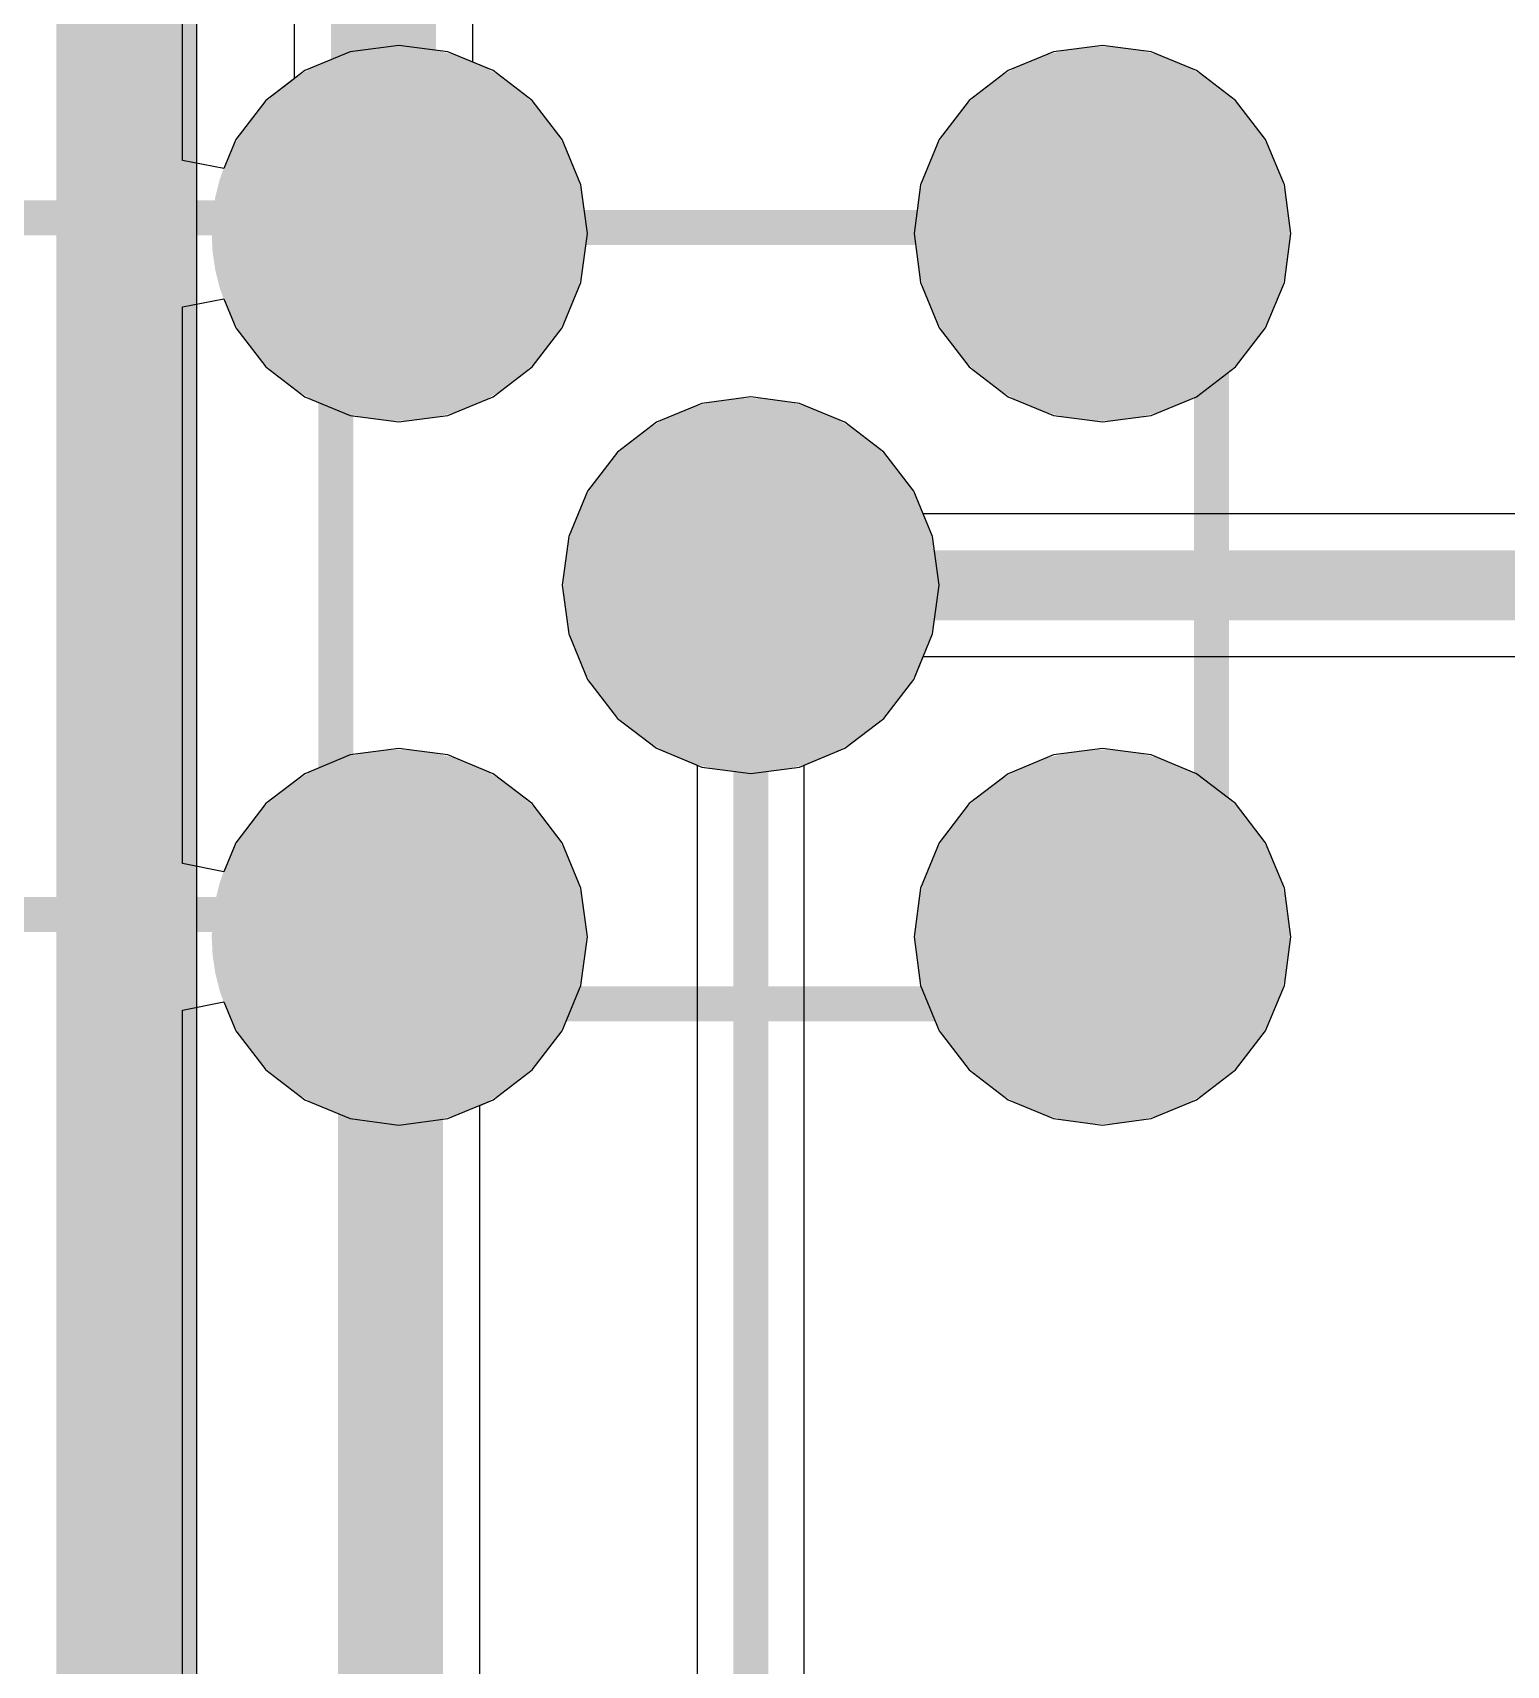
# Model space of a CAD drawing. Header units: millimetres. Extents: x 6.83 to 16.18, y 4.59 to 12.3.
# Drawn here: x 7.0819 to 7.5026, y 8.9906 to 9.4568 of the extents above; entities that cross this region are included whole.
import ezdxf

# ---------------------------------------------------------------- set-up
doc = ezdxf.new("R2010")
doc.units = ezdxf.units.MM
doc.header["$MEASUREMENT"] = 0
for name, color, linetype in [('BottomLayer', 5, 'Continuous'), ('BottomSolder', 6, 'Continuous'), ('InternalPlane1', 76, 'Continuous'), ('InternalPlane2', 16, 'Continuous'), ('KeepOutLayer', 6, 'Continuous'), ('Mechanical1', 6, 'Continuous'), ('MultiLayer', 9, 'Continuous'), ('PadHoleLayer', 156, 'Continuous'), ('TopLayer', 1, 'Continuous'), ('TopOverlay', 2, 'Continuous'), ('TopSolder', 216, 'Continuous')]:
    doc.layers.add(name, color=color, linetype=linetype)

# ---------------------------------------------------------------- blocks, each defined once
blk = doc.blocks.new('SMA_94')
at = {"layer": 'BottomLayer', "const_width": 0.04331}
for points in [[(-0.02165, 0, 1), (0.02165, 0, 1)], [(0.17913, 0, 1), (0.22244, 0, 1)], [(0.07874, -0.10039, 1), (0.12205, -0.10039, 1)], [(-0.02165, -0.20079, 1), (0.02165, -0.20079, 1)], [(0.17913, -0.20079, 1), (0.22244, -0.20079, 1)]]:
    blk.add_lwpolyline(points, format="xyb", close=True, dxfattribs=at)
at = {"layer": 'BottomSolder', "const_width": 0.04731}
for points in [[(-0.02365, 0, 1), (0.02365, 0, 1)], [(0.17713, 0, 1), (0.22444, 0, 1)], [(0.07674, -0.10039, 1), (0.12405, -0.10039, 1)], [(-0.02365, -0.20079, 1), (0.02365, -0.20079, 1)], [(0.17713, -0.20079, 1), (0.22444, -0.20079, 1)]]:
    blk.add_lwpolyline(points, format="xyb", close=True, dxfattribs=at)
at = {"layer": 'InternalPlane1', "const_width": 0.05346}
for points in [[(-0.02673, 0, 1), (0.02673, 0, 1)], [(0.17406, 0, 1), (0.22752, 0, 1)], [(0.07366, -0.10039, 1), (0.12713, -0.10039, 1)], [(-0.02673, -0.20079, 1), (0.02673, -0.20079, 1)], [(0.17406, -0.20079, 1), (0.22752, -0.20079, 1)]]:
    blk.add_lwpolyline(points, format="xyb", close=True, dxfattribs=at)
at = {"layer": 'InternalPlane2', "const_width": 0.05346}
for points in [[(-0.02673, 0, 1), (0.02673, 0, 1)], [(0.17406, 0, 1), (0.22752, 0, 1)], [(0.07366, -0.10039, 1), (0.12713, -0.10039, 1)], [(-0.02673, -0.20079, 1), (0.02673, -0.20079, 1)], [(0.17406, -0.20079, 1), (0.22752, -0.20079, 1)]]:
    blk.add_lwpolyline(points, format="xyb", close=True, dxfattribs=at)
at = {"layer": 'MultiLayer', "const_width": 0.04331}
for points in [[(-0.02165, 0, 1), (0.02165, 0, 1)], [(0.17913, 0, 1), (0.22244, 0, 1)], [(0.07874, -0.10039, 1), (0.12205, -0.10039, 1)], [(-0.02165, -0.20079, 1), (0.02165, -0.20079, 1)], [(0.17913, -0.20079, 1), (0.22244, -0.20079, 1)]]:
    blk.add_lwpolyline(points, format="xyb", close=True, dxfattribs=at)
at = {"layer": 'PadHoleLayer', "const_width": 0.03346}
for points in [[(-0.01673, 0, 1), (0.01673, 0, 1)], [(0.18406, 0, 1), (0.21752, 0, 1)], [(0.08366, -0.10039, 1), (0.11713, -0.10039, 1)], [(-0.01673, -0.20079, 1), (0.01673, -0.20079, 1)], [(0.18406, -0.20079, 1), (0.21752, -0.20079, 1)]]:
    blk.add_lwpolyline(points, format="xyb", close=True, dxfattribs=at)
at = {"layer": 'TopLayer', "const_width": 0.04331}
for points in [[(-0.02165, 0, 1), (0.02165, 0, 1)], [(0.17913, 0, 1), (0.22244, 0, 1)], [(0.07874, -0.10039, 1), (0.12205, -0.10039, 1)], [(-0.02165, -0.20079, 1), (0.02165, -0.20079, 1)], [(0.17913, -0.20079, 1), (0.22244, -0.20079, 1)]]:
    blk.add_lwpolyline(points, format="xyb", close=True, dxfattribs=at)
at = {"layer": 'TopSolder', "const_width": 0.04731}
for points in [[(-0.02365, 0, 1), (0.02365, 0, 1)], [(0.17713, 0, 1), (0.22444, 0, 1)], [(0.07674, -0.10039, 1), (0.12405, -0.10039, 1)], [(-0.02365, -0.20079, 1), (0.02365, -0.20079, 1)], [(0.17713, -0.20079, 1), (0.22444, -0.20079, 1)]]:
    blk.add_lwpolyline(points, format="xyb", close=True, dxfattribs=at)

msp = doc.modelspace()

# ---------------------------------------------------------------- linework, layer by layer
at = {"layer": 'BottomLayer'}
for p, q in [((7.12465, 9.42031), (7.12465, 10.36525)), ((7.17255, 9.45132), (7.15958, 9.44595)), ((7.18647, 9.45316), (7.17255, 9.45132)), ((7.20038, 9.45132), (7.18647, 9.45316)), ((7.21335, 9.44595), (7.20038, 9.45132)), ((7.37334, 9.45132), (7.36037, 9.44595)), ((7.38726, 9.45316), (7.37334, 9.45132)), ((7.40117, 9.45132), (7.38726, 9.45316)), ((7.41414, 9.44595), (7.40117, 9.45132)), ((7.15958, 9.44595), (7.14845, 9.43741)), ((7.22449, 9.43741), (7.21335, 9.44595)), ((7.36037, 9.44595), (7.34924, 9.43741)), ((7.42527, 9.43741), (7.41414, 9.44595)), ((7.14845, 9.43741), (7.1399, 9.42627)), ((7.23303, 9.42627), (7.22449, 9.43741)), ((7.34924, 9.43741), (7.34069, 9.42627)), ((7.43382, 9.42627), (7.42527, 9.43741)), ((7.1399, 9.42627), (7.13646, 9.41796)), ((7.2384, 9.4133), (7.23303, 9.42627)), ((7.34069, 9.42627), (7.33532, 9.4133)), ((7.43919, 9.4133), (7.43382, 9.42627)), ((7.13646, 9.41796), (7.12465, 9.42031)), ((7.24024, 9.39939), (7.2384, 9.4133)), ((7.33532, 9.4133), (7.33349, 9.39939)), ((7.44102, 9.39939), (7.43919, 9.4133)), ((7.2384, 9.38547), (7.24024, 9.39939)), ((7.33349, 9.39939), (7.33532, 9.38547)), ((7.43919, 9.38547), (7.44102, 9.39939)), ((7.23303, 9.3725), (7.2384, 9.38547)), ((7.33532, 9.38547), (7.34069, 9.3725)), ((7.43382, 9.3725), (7.43919, 9.38547)), ((7.12465, 9.37846), (7.13646, 9.38081)), ((7.13646, 9.38081), (7.1399, 9.3725)), ((7.12465, 9.21952), (7.12465, 9.37846)), ((7.1399, 9.3725), (7.14845, 9.36137)), ((7.22449, 9.36137), (7.23303, 9.3725)), ((7.34069, 9.3725), (7.34924, 9.36137)), ((7.42527, 9.36137), (7.43382, 9.3725)), ((7.14845, 9.36137), (7.15958, 9.35282)), ((7.21335, 9.35282), (7.22449, 9.36137)), ((7.34924, 9.36137), (7.36037, 9.35282)), ((7.41414, 9.35282), (7.42527, 9.36137)), ((7.15958, 9.35282), (7.17255, 9.34745)), ((7.20038, 9.34745), (7.21335, 9.35282)), ((7.28686, 9.35276), (7.27295, 9.35093)), ((7.30078, 9.35093), (7.28686, 9.35276)), ((7.36037, 9.35282), (7.37334, 9.34745)), ((7.40117, 9.34745), (7.41414, 9.35282)), ((7.27295, 9.35093), (7.25998, 9.34556)), ((7.31375, 9.34556), (7.30078, 9.35093)), ((7.17255, 9.34745), (7.18647, 9.34562)), ((7.18647, 9.34562), (7.20038, 9.34745)), ((7.25998, 9.34556), (7.24884, 9.33701)), ((7.32488, 9.33701), (7.31375, 9.34556)), ((7.37334, 9.34745), (7.38726, 9.34562)), ((7.38726, 9.34562), (7.40117, 9.34745)), ((7.24884, 9.33701), (7.2403, 9.32588)), ((7.33343, 9.32588), (7.32488, 9.33701)), ((7.2403, 9.32588), (7.23493, 9.31291)), ((7.3388, 9.31291), (7.33343, 9.32588)), ((7.23493, 9.31291), (7.23309, 9.29899)), ((7.34063, 9.29899), (7.3388, 9.31291)), ((7.23309, 9.29899), (7.23493, 9.28508)), ((7.3388, 9.28508), (7.34063, 9.29899)), ((7.23493, 9.28508), (7.2403, 9.27211)), ((7.33343, 9.27211), (7.3388, 9.28508)), ((7.2403, 9.27211), (7.24884, 9.26098)), ((7.32488, 9.26098), (7.33343, 9.27211)), ((7.24884, 9.26098), (7.25998, 9.25243)), ((7.31375, 9.25243), (7.32488, 9.26098)), ((7.17255, 9.25054), (7.15958, 9.24516)), ((7.18647, 9.25237), (7.17255, 9.25054)), ((7.20038, 9.25054), (7.18647, 9.25237)), ((7.21335, 9.24516), (7.20038, 9.25054)), ((7.25998, 9.25243), (7.27295, 9.24706)), ((7.30078, 9.24706), (7.31375, 9.25243)), ((7.37334, 9.25054), (7.36037, 9.24516)), ((7.38726, 9.25237), (7.37334, 9.25054)), ((7.40117, 9.25054), (7.38726, 9.25237)), ((7.41414, 9.24516), (7.40117, 9.25054)), ((7.27295, 9.24706), (7.28686, 9.24523)), ((7.28686, 9.24523), (7.30078, 9.24706)), ((7.15958, 9.24516), (7.14845, 9.23662)), ((7.22449, 9.23662), (7.21335, 9.24516)), ((7.36037, 9.24516), (7.34924, 9.23662)), ((7.42527, 9.23662), (7.41414, 9.24516)), ((7.14845, 9.23662), (7.1399, 9.22548)), ((7.23303, 9.22548), (7.22449, 9.23662)), ((7.34924, 9.23662), (7.34069, 9.22548)), ((7.43382, 9.22548), (7.42527, 9.23662)), ((7.1399, 9.22548), (7.13646, 9.21717)), ((7.2384, 9.21252), (7.23303, 9.22548)), ((7.34069, 9.22548), (7.33532, 9.21252)), ((7.43919, 9.21252), (7.43382, 9.22548)), ((7.13646, 9.21717), (7.12465, 9.21952)), ((7.24024, 9.1986), (7.2384, 9.21252)), ((7.33532, 9.21252), (7.33349, 9.1986)), ((7.44102, 9.1986), (7.43919, 9.21252)), ((7.2384, 9.18468), (7.24024, 9.1986)), ((7.33349, 9.1986), (7.33532, 9.18468)), ((7.43919, 9.18468), (7.44102, 9.1986)), ((7.23303, 9.17172), (7.2384, 9.18468)), ((7.33532, 9.18468), (7.34069, 9.17172)), ((7.43382, 9.17172), (7.43919, 9.18468)), ((7.12465, 9.17768), (7.13646, 9.18003)), ((7.12465, 8.24985), (7.12465, 9.17768)), ((7.13646, 9.18003), (7.1399, 9.17172)), ((7.1399, 9.17172), (7.14845, 9.16058)), ((7.22449, 9.16058), (7.23303, 9.17172)), ((7.34069, 9.17172), (7.34924, 9.16058)), ((7.42527, 9.16058), (7.43382, 9.17172)), ((7.14845, 9.16058), (7.15958, 9.15204)), ((7.21335, 9.15204), (7.22449, 9.16058)), ((7.34924, 9.16058), (7.36037, 9.15204)), ((7.41414, 9.15204), (7.42527, 9.16058)), ((7.15958, 9.15204), (7.17255, 9.14667)), ((7.20038, 9.14667), (7.21335, 9.15204)), ((7.36037, 9.15204), (7.37334, 9.14667)), ((7.40117, 9.14667), (7.41414, 9.15204)), ((7.17255, 9.14667), (7.18647, 9.14483)), ((7.18647, 9.14483), (7.20038, 9.14667)), ((7.37334, 9.14667), (7.38726, 9.14483)), ((7.38726, 9.14483), (7.40117, 9.14667))]:
    msp.add_line(p, q, dxfattribs=at)
at = {"layer": 'InternalPlane1'}
msp.add_line((7.12874, 4.86108), (7.12874, 12.25789), dxfattribs=at)
at = {"layer": 'InternalPlane1', "const_width": 0.04}
msp.add_lwpolyline([(7.10864, 4.84098), (7.10864, 12.27799)], dxfattribs=at)
at = {"layer": 'InternalPlane2'}
msp.add_line((7.12874, 4.86108), (7.12874, 12.25789), dxfattribs=at)
at = {"layer": 'InternalPlane2', "const_width": 0.04}
msp.add_lwpolyline([(7.10864, 4.84098), (7.10864, 12.27799)], dxfattribs=at)
at = {"layer": 'KeepOutLayer', "const_width": 0.01}
msp.add_lwpolyline([(7.10936, 4.84067), (7.10936, 12.27767)], dxfattribs=at)
at = {"layer": 'Mechanical1', "const_width": 0.01}
msp.add_lwpolyline([(7.10936, 4.84067), (7.10936, 12.27767)], dxfattribs=at)
at = {"layer": 'TopLayer'}
for p, q in [((7.12465, 9.42031), (7.12465, 10.36525)), ((7.15656, 9.51665), (7.15656, 9.44363)), ((7.20754, 9.44836), (7.20754, 9.50609)), ((7.37334, 9.45132), (7.36037, 9.44595)), ((7.38726, 9.45316), (7.37334, 9.45132)), ((7.40117, 9.45132), (7.38726, 9.45316)), ((7.41414, 9.44595), (7.40117, 9.45132)), ((7.21335, 9.44595), (7.20754, 9.44836)), ((7.22449, 9.43741), (7.21335, 9.44595)), ((7.36037, 9.44595), (7.34924, 9.43741)), ((7.42527, 9.43741), (7.41414, 9.44595)), ((7.15656, 9.44363), (7.14845, 9.43741)), ((7.14845, 9.43741), (7.1399, 9.42627)), ((7.23303, 9.42627), (7.22449, 9.43741)), ((7.34924, 9.43741), (7.34069, 9.42627)), ((7.43382, 9.42627), (7.42527, 9.43741)), ((7.1399, 9.42627), (7.13646, 9.41796)), ((7.2384, 9.4133), (7.23303, 9.42627)), ((7.34069, 9.42627), (7.33532, 9.4133)), ((7.43919, 9.4133), (7.43382, 9.42627)), ((7.13646, 9.41796), (7.12465, 9.42031)), ((7.24024, 9.39939), (7.2384, 9.4133)), ((7.33532, 9.4133), (7.33349, 9.39939)), ((7.44102, 9.39939), (7.43919, 9.4133)), ((7.2384, 9.38547), (7.24024, 9.39939)), ((7.33349, 9.39939), (7.33532, 9.38547)), ((7.43919, 9.38547), (7.44102, 9.39939)), ((7.23303, 9.3725), (7.2384, 9.38547)), ((7.33532, 9.38547), (7.34069, 9.3725)), ((7.43382, 9.3725), (7.43919, 9.38547)), ((7.12465, 9.37846), (7.13646, 9.38081)), ((7.13646, 9.38081), (7.1399, 9.3725)), ((7.12465, 9.21952), (7.12465, 9.37846)), ((7.1399, 9.3725), (7.14845, 9.36137)), ((7.22449, 9.36137), (7.23303, 9.3725)), ((7.34069, 9.3725), (7.34924, 9.36137)), ((7.42527, 9.36137), (7.43382, 9.3725)), ((7.14845, 9.36137), (7.15958, 9.35282)), ((7.21335, 9.35282), (7.22449, 9.36137)), ((7.34924, 9.36137), (7.36037, 9.35282)), ((7.41414, 9.35282), (7.42527, 9.36137)), ((7.15958, 9.35282), (7.17255, 9.34745)), ((7.20038, 9.34745), (7.21335, 9.35282)), ((7.28686, 9.35276), (7.27295, 9.35093)), ((7.30078, 9.35093), (7.28686, 9.35276)), ((7.36037, 9.35282), (7.37334, 9.34745)), ((7.40117, 9.34745), (7.41414, 9.35282)), ((7.27295, 9.35093), (7.25998, 9.34556)), ((7.31375, 9.34556), (7.30078, 9.35093)), ((7.17255, 9.34745), (7.18647, 9.34562)), ((7.18647, 9.34562), (7.20038, 9.34745)), ((7.25998, 9.34556), (7.24884, 9.33701)), ((7.32488, 9.33701), (7.31375, 9.34556)), ((7.37334, 9.34745), (7.38726, 9.34562)), ((7.38726, 9.34562), (7.40117, 9.34745)), ((7.24884, 9.33701), (7.2403, 9.32588)), ((7.33343, 9.32588), (7.32488, 9.33701)), ((7.2403, 9.32588), (7.23493, 9.31291)), ((7.33611, 9.31939), (7.33343, 9.32588)), ((7.52163, 9.31939), (7.33611, 9.31939)), ((7.23493, 9.31291), (7.23309, 9.29899)), ((7.23309, 9.29899), (7.23493, 9.28508)), ((7.23493, 9.28508), (7.2403, 9.27211)), ((7.33343, 9.27211), (7.33611, 9.2786)), ((7.33611, 9.2786), (7.53007, 9.2786)), ((7.2403, 9.27211), (7.24884, 9.26098)), ((7.32488, 9.26098), (7.33343, 9.27211)), ((7.24884, 9.26098), (7.25998, 9.25243)), ((7.31375, 9.25243), (7.32488, 9.26098)), ((7.17255, 9.25054), (7.15958, 9.24516)), ((7.18647, 9.25237), (7.17255, 9.25054)), ((7.20038, 9.25054), (7.18647, 9.25237)), ((7.21335, 9.24516), (7.20038, 9.25054)), ((7.25998, 9.25243), (7.27157, 9.24763)), ((7.30216, 9.24763), (7.31375, 9.25243)), ((7.37334, 9.25054), (7.36037, 9.24516)), ((7.38726, 9.25237), (7.37334, 9.25054)), ((7.40117, 9.25054), (7.38726, 9.25237)), ((7.41414, 9.24516), (7.40117, 9.25054)), ((7.27157, 9.24763), (7.27157, 8.80154)), ((7.30216, 8.80154), (7.30216, 9.24763)), ((7.15958, 9.24516), (7.14845, 9.23662)), ((7.22449, 9.23662), (7.21335, 9.24516)), ((7.36037, 9.24516), (7.34924, 9.23662)), ((7.42527, 9.23662), (7.41414, 9.24516)), ((7.14845, 9.23662), (7.1399, 9.22548)), ((7.23303, 9.22548), (7.22449, 9.23662)), ((7.34924, 9.23662), (7.34069, 9.22548)), ((7.43382, 9.22548), (7.42527, 9.23662)), ((7.1399, 9.22548), (7.13646, 9.21717)), ((7.2384, 9.21252), (7.23303, 9.22548)), ((7.34069, 9.22548), (7.33532, 9.21252)), ((7.43919, 9.21252), (7.43382, 9.22548)), ((7.13646, 9.21717), (7.12465, 9.21952)), ((7.24024, 9.1986), (7.2384, 9.21252)), ((7.33532, 9.21252), (7.33349, 9.1986)), ((7.44102, 9.1986), (7.43919, 9.21252)), ((7.2384, 9.18468), (7.24024, 9.1986)), ((7.33349, 9.1986), (7.33532, 9.18468)), ((7.43919, 9.18468), (7.44102, 9.1986)), ((7.23303, 9.17172), (7.2384, 9.18468)), ((7.33532, 9.18468), (7.34069, 9.17172)), ((7.43382, 9.17172), (7.43919, 9.18468)), ((7.22449, 9.16058), (7.23303, 9.17172)), ((7.34069, 9.17172), (7.34924, 9.16058)), ((7.42527, 9.16058), (7.43382, 9.17172)), ((7.21335, 9.15204), (7.22449, 9.16058)), ((7.34924, 9.16058), (7.36037, 9.15204)), ((7.41414, 9.15204), (7.42527, 9.16058)), ((7.20952, 9.15045), (7.21335, 9.15204)), ((7.20952, 8.26777), (7.20952, 9.15045)), ((7.36037, 9.15204), (7.37334, 9.14667)), ((7.40117, 9.14667), (7.41414, 9.15204)), ((7.37334, 9.14667), (7.38726, 9.14483)), ((7.38726, 9.14483), (7.40117, 9.14667))]:
    msp.add_line(p, q, dxfattribs=at)
for points, const_width in [([(7.18205, 9.39491), (7.18205, 9.51665)], 0.03), ([(7.28686, 9.29899), (7.53007, 9.29899)], 0.02), ([(7.28686, 8.77852), (7.28686, 9.29899)], 0.01), ([(7.17703, 9.20976), (7.18403, 9.20276)], 0.03), ([(7.18403, 8.22098), (7.18403, 9.20276)], 0.03)]:
    msp.add_lwpolyline(points, dxfattribs=dict(at, const_width=const_width))
for points, const_width in [([(7.17455, 9.39491, 1), (7.18955, 9.39491, 1)], 0.015), ([(7.28186, 9.29899, 1), (7.29186, 9.29899, 1)], 0.01), ([(7.28436, 9.29899, 1), (7.28936, 9.29899, 1)], 0.005), ([(7.16953, 9.20976, 1), (7.18453, 9.20976, 1)], 0.015), ([(7.17653, 9.20276, 1), (7.19153, 9.20276, 1)], 0.015), ([(7.17653, 9.20276, 1), (7.19153, 9.20276, 1)], 0.015)]:
    msp.add_lwpolyline(points, format="xyb", close=True, dxfattribs=dict(at, const_width=const_width))
at = {"layer": 'TopOverlay', "const_width": 0.01}
for points in [[(7.16841, 9.39445, -0.414214), (7.20341, 9.42945)], [(7.20341, 9.17945, -0.414214), (7.16841, 9.21445)], [(7.41841, 9.21445, -0.414214), (7.38341, 9.17945)], [(7.16949, 9.20619, -0.007708), (7.16954, 9.20569)], [(7.16954, 9.20559, -0.025888), (7.16949, 9.20581)], [(7.16954, 9.20569, -0.835008), (7.16954, 9.20559)]]:
    msp.add_lwpolyline(points, format="xyb", dxfattribs=at)
at = {"layer": 'TopOverlay'}
for points, const_width in [([(7.20091, 9.42945, 1), (7.20591, 9.42945, 1)], 0.005), ([(7.18289, 9.42445, 1), (7.18789, 9.42445, 1)], 0.005), ([(7.21091, 9.42445, 1), (7.21591, 9.42445, 1)], 0.005), ([(7.17091, 9.41247, 1), (7.17591, 9.41247, 1)], 0.005), ([(7.10686, 9.40395, 1), (7.11186, 9.40395, 1)], 0.005), ([(7.16691, 9.40395, 1), (7.17191, 9.40395, 1)], 0.005), ([(7.19163, 9.40115, 1), (7.19663, 9.40115, 1)], 0.005), ([(7.37163, 9.40115, 1), (7.37663, 9.40115, 1)], 0.005), ([(7.16591, 9.39445, 1), (7.17091, 9.39445, 1)], 0.005), ([(7.16591, 9.39445, 1), (7.17091, 9.39445, 1)], 0.005), ([(7.41591, 9.39445, 1), (7.42091, 9.39445, 1)], 0.005), ([(7.17091, 9.38445, 1), (7.17591, 9.38445, 1)], 0.005), ([(7.17091, 9.38445, 1), (7.17591, 9.38445, 1)], 0.005), ([(7.21091, 9.38445, 1), (7.21591, 9.38445, 1)], 0.005), ([(7.31841, 9.30445, 1), (7.26841, 9.30445, 1)], 0.01), ([(7.26591, 9.30445, 1), (7.27091, 9.30445, 1)], 0.005), ([(7.31591, 9.30445, 1), (7.32091, 9.30445, 1)], 0.005), ([(7.17091, 9.22445, 1), (7.17591, 9.22445, 1)], 0.005), ([(7.17091, 9.22445, 1), (7.17591, 9.22445, 1)], 0.005), ([(7.21091, 9.22445, 1), (7.21591, 9.22445, 1)], 0.005), ([(7.21091, 9.22445, 1), (7.21591, 9.22445, 1)], 0.005), ([(7.37091, 9.22445, 1), (7.37591, 9.22445, 1)], 0.005), ([(7.37091, 9.22445, 1), (7.37591, 9.22445, 1)], 0.005), ([(7.41091, 9.22445, 1), (7.41591, 9.22445, 1)], 0.005), ([(7.41091, 9.22445, 1), (7.41591, 9.22445, 1)], 0.005), ([(7.16591, 9.21445, 1), (7.17091, 9.21445, 1)], 0.005), ([(7.16591, 9.21445, 1), (7.17091, 9.21445, 1)], 0.005), ([(7.16591, 9.21445, 1), (7.17091, 9.21445, 1)], 0.005), ([(7.41591, 9.21445, 1), (7.42091, 9.21445, 1)], 0.005), ([(7.41591, 9.21445, 1), (7.42091, 9.21445, 1)], 0.005), ([(7.16636, 9.21108, 1), (7.17136, 9.21108, 1)], 0.005), ([(7.16636, 9.21108, 1), (7.17136, 9.21108, 1)], 0.005), ([(7.16656, 9.20954, 1), (7.17156, 9.20954, 1)], 0.005), ([(7.16656, 9.20954, 1), (7.17156, 9.20954, 1)], 0.005), ([(7.16674, 9.20817, 1), (7.17174, 9.20817, 1)], 0.005), ([(7.16674, 9.20817, 1), (7.17174, 9.20817, 1)], 0.005), ([(7.10686, 9.20495, 1), (7.11186, 9.20495, 1)], 0.005), ([(7.16689, 9.20704, 1), (7.17189, 9.20704, 1)], 0.005), ([(7.16689, 9.20704, 1), (7.17189, 9.20704, 1)], 0.005), ([(7.16691, 9.20619, 1), (7.17191, 9.20619, 1)], 0.005), ([(7.16691, 9.20495, 1), (7.17191, 9.20495, 1)], 0.005), ([(7.16699, 9.20619, 1), (7.17199, 9.20619, 1)], 0.005), ([(7.16699, 9.20619, 1), (7.17199, 9.20619, 1)], 0.005), ([(7.16699, 9.20581, 1), (7.17199, 9.20581, 1)], 0.005), ([(7.16699, 9.20581, 1), (7.17199, 9.20581, 1)], 0.005), ([(7.16704, 9.20569, 1), (7.17204, 9.20569, 1)], 0.005), ([(7.16704, 9.20569, 1), (7.17204, 9.20569, 1)], 0.005), ([(7.16704, 9.20559, 1), (7.17204, 9.20559, 1)], 0.005), ([(7.16704, 9.20559, 1), (7.17204, 9.20559, 1)], 0.005), ([(7.17091, 9.19642, 1), (7.17591, 9.19642, 1)], 0.005), ([(7.41091, 9.19642, 1), (7.41591, 9.19642, 1)], 0.005), ([(7.18289, 9.18445, 1), (7.18789, 9.18445, 1)], 0.005), ([(7.21091, 9.18445, 1), (7.21591, 9.18445, 1)], 0.005), ([(7.21091, 9.18445, 1), (7.21591, 9.18445, 1)], 0.005), ([(7.37091, 9.18445, 1), (7.37591, 9.18445, 1)], 0.005), ([(7.37091, 9.18445, 1), (7.37591, 9.18445, 1)], 0.005), ([(7.39894, 9.18445, 1), (7.40394, 9.18445, 1)], 0.005), ([(7.20091, 9.17945, 1), (7.20591, 9.17945, 1)], 0.005), ([(7.20091, 9.17945, 1), (7.20591, 9.17945, 1)], 0.005), ([(7.38091, 9.17945, 1), (7.38591, 9.17945, 1)], 0.005), ([(7.38091, 9.17945, 1), (7.38591, 9.17945, 1)], 0.005)]:
    msp.add_lwpolyline(points, format="xyb", close=True, dxfattribs=dict(at, const_width=const_width))
at = {"layer": 'TopOverlay', "const_width": 0.01}
for points in [[(7.18539, 9.42445), (7.21341, 9.42445)], [(7.17341, 9.38445), (7.17341, 9.41247)], [(7.02041, 9.40395), (7.16941, 9.40395)], [(7.10936, 9.20495), (7.10936, 9.40395)], [(7.19413, 9.40115), (7.37413, 9.40115)], [(7.16841, 9.21445), (7.16841, 9.39445)], [(7.41841, 9.21445), (7.41841, 9.39445)], [(7.17341, 9.38445), (7.21341, 9.38445)], [(7.17341, 9.22445), (7.21341, 9.22445)], [(7.17341, 9.19642), (7.17341, 9.22445)], [(7.21341, 9.18445), (7.21341, 9.22445)], [(7.37341, 9.18445), (7.37341, 9.22445)], [(7.37341, 9.22445), (7.41341, 9.22445)], [(7.41341, 9.19642), (7.41341, 9.22445)], [(7.16841, 9.21445), (7.16886, 9.21108)], [(7.16886, 9.21108), (7.16906, 9.20954)], [(7.16906, 9.20954), (7.16924, 9.20817)], [(7.16924, 9.20817), (7.16939, 9.20704)], [(7.02041, 9.20495), (7.16941, 9.20495)], [(7.16939, 9.20704), (7.16949, 9.20619)], [(7.16941, 9.20619), (7.16949, 9.20581)], [(7.18539, 9.18445), (7.21341, 9.18445)], [(7.37341, 9.18445), (7.40144, 9.18445)], [(7.20341, 9.17945), (7.38341, 9.17945)]]:
    msp.add_lwpolyline(points, dxfattribs=at)

# ---------------------------------------------------------------- block references
msp.add_blockref('SMA_94', (7.18647, 9.39939))

doc.saveas('drawing.dxf')
